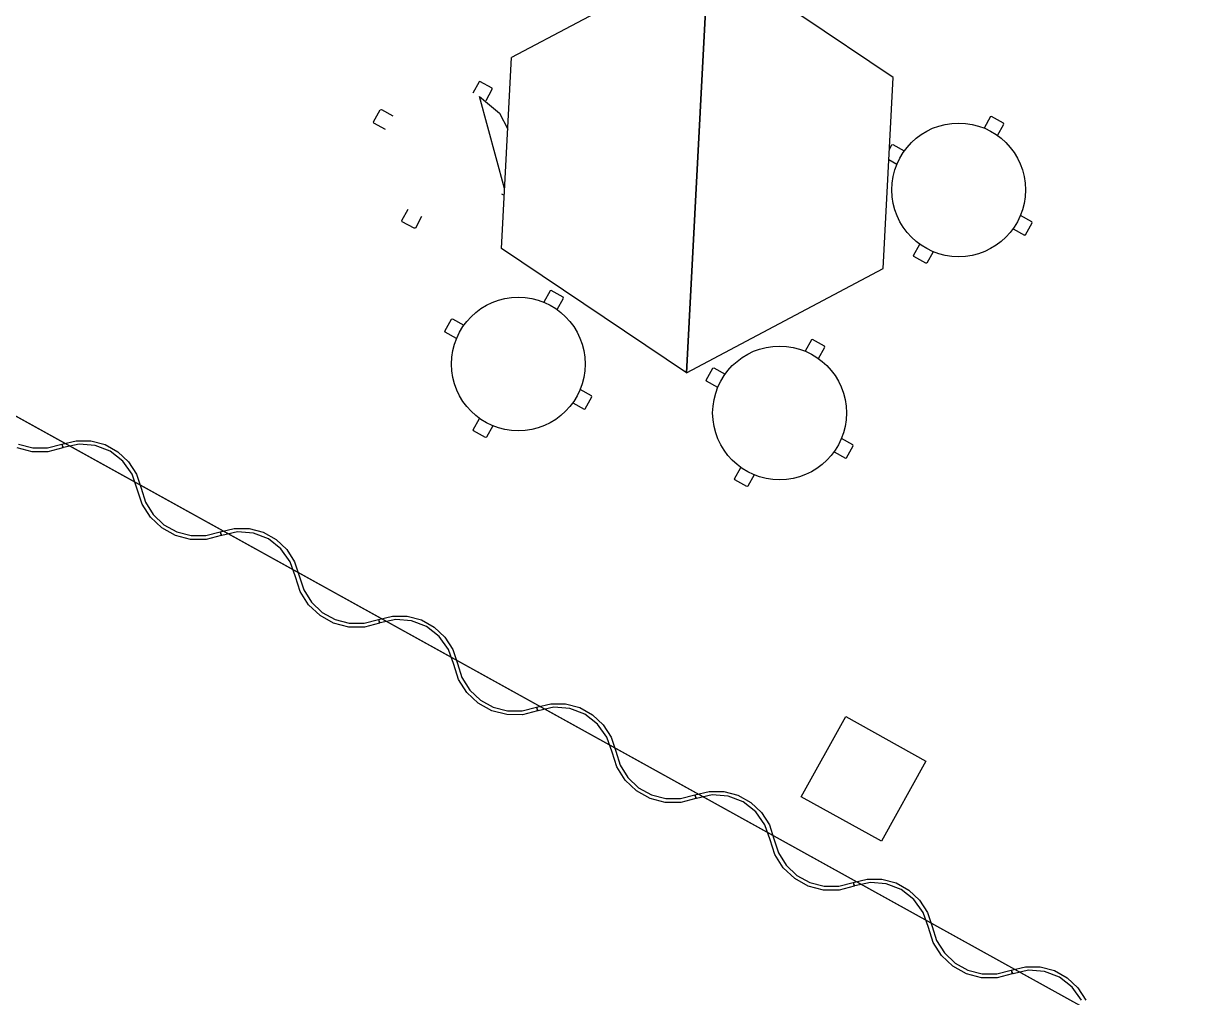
# Model space of a CAD drawing. Header units: metres. Extents: x 3.2 to 22.3, y 0.7 to 22.8.
# Drawn here: x 9.45 to 10.671, y 6.114 to 7.118 of the extents above; entities that cross this region are included whole.
import ezdxf

# ---------------------------------------------------------------- set-up
doc = ezdxf.new("R2010")
doc.units = ezdxf.units.M
doc.layers.add('ARREDI', color=9, linetype='Continuous')
doc.layers.add('PARETI_STRUTTURE', color=7, linetype='Continuous')

msp = doc.modelspace()

# ---------------------------------------------------------------- linework, layer by layer
at = {"layer": 'ARREDI'}
for points in [[(10.3461, 7.0619), (10.1557, 7.1901), (10.133, 6.7576), (10.1557, 7.1901), (9.9529, 7.0825)], [(9.9426, 6.8859), (9.9529, 7.0825)], [(9.9194, 7.0577), (9.9129, 7.046)], [(9.9204, 7.058), (9.9194, 7.0577)], [(9.9328, 7.0511), (9.9204, 7.058)], [(10.3358, 6.8653), (10.3461, 7.0619)], [(9.9458, 6.9477), (9.92, 7.0426), (9.9405, 7.0252), (9.949, 7.0087)], [(9.9266, 7.0384), (9.9331, 7.0501)], [(9.9331, 7.0501), (9.9328, 7.0512)], [(9.8108, 7.0162), (9.8177, 7.0286)], [(9.8177, 7.0286), (9.8188, 7.0289)], [(9.8188, 7.0289), (9.8305, 7.0224)], [(10.4463, 7.0217), (10.4398, 7.0099)], [(10.4474, 7.022), (10.4463, 7.0216)], [(10.4598, 7.0151), (10.4474, 7.022)], [(9.8112, 7.0151), (9.8108, 7.0162)], [(9.8229, 7.0086), (9.8112, 7.0151)], [(10.4536, 7.0023), (10.4601, 7.014)], [(10.4601, 7.014), (10.4598, 7.0151)], [(10.3447, 6.9925), (10.3457, 6.9928)], [(10.3457, 6.9928), (10.3575, 6.9863)], [(10.3422, 6.9881), (10.3447, 6.9925)], [(10.3498, 6.9725), (10.3416, 6.9771)], [(9.9426, 6.9422), (9.9454, 6.9407)], [(9.84, 6.9145), (9.8465, 6.9262)], [(10.4889, 6.9134), (10.4772, 6.9199)], [(9.8403, 6.9134), (9.84, 6.9145)], [(9.8527, 6.9066), (9.8403, 6.9134)], [(9.8603, 6.9186), (9.8538, 6.9069)], [(10.4824, 6.9), (10.4892, 6.9124)], [(10.4892, 6.9124), (10.4889, 6.9134)], [(9.8538, 6.9069), (9.8527, 6.9066)], [(10.4696, 6.9061), (10.4813, 6.8996)], [(10.4813, 6.8997), (10.4824, 6.9)], [(10.133, 6.7576), (9.9426, 6.8859)], [(10.3669, 6.8784), (10.3734, 6.8902)], [(10.3672, 6.8774), (10.3669, 6.8784)], [(10.3797, 6.8705), (10.3673, 6.8774)], [(10.3807, 6.8708), (10.3796, 6.8705)], [(10.3872, 6.8825), (10.3807, 6.8708)], [(10.133, 6.7576), (10.3358, 6.8653)], [(9.9927, 6.8421), (9.9862, 6.8304)], [(9.9937, 6.8424), (9.9927, 6.8421)], [(10.0061, 6.8355), (9.9937, 6.8424)], [(9.9999, 6.8228), (10.0064, 6.8345)], [(10.0064, 6.8345), (10.0061, 6.8355)], [(9.8841, 6.8006), (9.891, 6.813)], [(9.891, 6.813), (9.8921, 6.8133)], [(9.8921, 6.8133), (9.9038, 6.8068)], [(9.8844, 6.7995), (9.8841, 6.8006)], [(9.8962, 6.793), (9.8844, 6.7995)], [(10.2619, 6.7917), (10.2554, 6.78)], [(10.2629, 6.792), (10.2619, 6.7917)], [(10.2753, 6.7852), (10.2629, 6.792)], [(10.2691, 6.7724), (10.2756, 6.7841)], [(10.2756, 6.7841), (10.2753, 6.7852)], [(10.1533, 6.7502), (10.1602, 6.7626)], [(10.1602, 6.7626), (10.1613, 6.7629)], [(10.1613, 6.7629), (10.173, 6.7564)], [(10.1536, 6.7491), (10.1533, 6.7502)], [(10.1654, 6.7426), (10.1536, 6.7491)], [(10.0353, 6.7339), (10.0235, 6.7404)], [(10.0159, 6.7266), (10.0276, 6.7201)], [(10.0287, 6.7204), (10.0356, 6.7328)], [(10.0356, 6.7328), (10.0353, 6.7339)], [(10.0276, 6.7201), (10.0287, 6.7204)], [(9.9133, 6.6989), (9.9198, 6.7106)], [(9.9336, 6.703), (9.9271, 6.6913)], [(9.9136, 6.6978), (9.9133, 6.6989)], [(9.926, 6.691), (9.9136, 6.6978)], [(9.9271, 6.6913), (9.926, 6.691)], [(10.3045, 6.6835), (10.2927, 6.69)], [(9.4451, 6.684), (9.4598, 6.6802), (9.475, 6.6802), (9.4897, 6.684), (9.4908, 6.6802), (9.4753, 6.6763), (9.4592, 6.6763), (9.4436, 6.6804)], [(10.2851, 6.6762), (10.2968, 6.6697)], [(10.2979, 6.67), (10.3048, 6.6824)], [(10.3048, 6.6824), (10.3045, 6.6835)], [(10.2968, 6.6697), (10.2979, 6.67)], [(10.1825, 6.6485), (10.189, 6.6602)], [(10.2027, 6.6526), (10.1962, 6.6409)], [(10.1828, 6.6474), (10.1825, 6.6485)], [(10.1952, 6.6406), (10.1828, 6.6474)], [(10.1962, 6.6409), (10.1952, 6.6406)], [(10.54, 6.1111), (10.5304, 6.1245), (10.5174, 6.1346), (10.502, 6.1405), (10.4856, 6.1418), (10.4695, 6.1383), (10.4677, 6.1418), (10.4824, 6.1454), (10.4975, 6.1453), (10.5121, 6.1415), (10.5253, 6.1341), (10.5363, 6.1238), (10.5445, 6.111)]]:
    msp.add_lwpolyline(points, dxfattribs=at)
for points in [[(9.5712, 6.6388), (9.5757, 6.6243), (9.5838, 6.6115), (9.5948, 6.601), (9.6081, 6.5937), (9.6228, 6.5898), (9.638, 6.5898), (9.6527, 6.5936), (9.6538, 6.5899), (9.6383, 6.5859), (9.6222, 6.586), (9.6066, 6.59), (9.5926, 6.5978), (9.5809, 6.6088), (9.5723, 6.6224), (9.5674, 6.6377), (9.562, 6.6533), (9.5524, 6.6667), (9.5394, 6.6768), (9.524, 6.6827), (9.5076, 6.684), (9.4915, 6.6805), (9.4897, 6.684), (9.5043, 6.6876), (9.5195, 6.6875), (9.5341, 6.6836), (9.5473, 6.6763), (9.5583, 6.6659), (9.5664, 6.6532)], [(9.7342, 6.5484), (9.7388, 6.534), (9.7468, 6.5211), (9.7578, 6.5107), (9.7711, 6.5033), (9.7858, 6.4995), (9.801, 6.4995), (9.8157, 6.5033), (9.8168, 6.4995), (9.8013, 6.4956), (9.7852, 6.4956), (9.7696, 6.4997), (9.7556, 6.5075), (9.7439, 6.5185), (9.7353, 6.5321), (9.7304, 6.5474), (9.725, 6.5629), (9.7154, 6.5763), (9.7024, 6.5864), (9.687, 6.5923), (9.6706, 6.5936), (9.6545, 6.5901), (9.6527, 6.5936), (9.6673, 6.5972), (9.6825, 6.5971), (9.6971, 6.5933), (9.7103, 6.5859), (9.7213, 6.5756), (9.7294, 6.5628)], [(9.8972, 6.4581), (9.9018, 6.4436), (9.9098, 6.4307), (9.9208, 6.4203), (9.9341, 6.4129), (9.9488, 6.4091), (9.964, 6.4091), (9.9787, 6.4129), (9.9798, 6.4092), (9.9643, 6.4052), (9.9482, 6.4053), (9.9326, 6.4093), (9.9186, 6.4171), (9.9069, 6.4281), (9.8983, 6.4417), (9.8934, 6.457), (9.888, 6.4726), (9.8784, 6.486), (9.8654, 6.4961), (9.85, 6.502), (9.8336, 6.5033), (9.8175, 6.4998), (9.8157, 6.5033), (9.8304, 6.5069), (9.8455, 6.5068), (9.8601, 6.5029), (9.8733, 6.4956), (9.8843, 6.4852), (9.8924, 6.4725)], [(10.0602, 6.3677), (10.0648, 6.3533), (10.0728, 6.3404), (10.0838, 6.3299), (10.0971, 6.3226), (10.1118, 6.3188), (10.127, 6.3188), (10.1417, 6.3225), (10.1428, 6.3188), (10.1273, 6.3149), (10.1112, 6.3149), (10.0956, 6.3189), (10.0816, 6.3267), (10.0699, 6.3378), (10.0613, 6.3514), (10.0564, 6.3667), (10.051, 6.3822), (10.0414, 6.3956), (10.0284, 6.4057), (10.013, 6.4116), (9.9966, 6.4129), (9.9805, 6.4094), (9.9787, 6.4129), (9.9934, 6.4165), (10.0085, 6.4164), (10.0231, 6.4126), (10.0363, 6.4052), (10.0473, 6.3948), (10.0554, 6.3821)], [(10.2232, 6.2774), (10.2278, 6.2629), (10.2358, 6.25), (10.2468, 6.2396), (10.2601, 6.2322), (10.2748, 6.2284), (10.29, 6.2284), (10.3047, 6.2322), (10.3058, 6.2284), (10.2903, 6.2245), (10.2742, 6.2245), (10.2586, 6.2286), (10.2446, 6.2364), (10.2329, 6.2474), (10.2243, 6.261), (10.2194, 6.2763), (10.214, 6.2919), (10.2044, 6.3053), (10.1914, 6.3153), (10.176, 6.3213), (10.1596, 6.3225), (10.1435, 6.319), (10.1417, 6.3225), (10.1564, 6.3262), (10.1715, 6.326), (10.1861, 6.3222), (10.1993, 6.3149), (10.2103, 6.3045), (10.2185, 6.2917)], [(10.3862, 6.187), (10.3908, 6.1725), (10.3988, 6.1597), (10.4098, 6.1492), (10.4231, 6.1419), (10.4378, 6.138), (10.453, 6.138), (10.4677, 6.1418), (10.4688, 6.1381), (10.4533, 6.1341), (10.4372, 6.1342), (10.4216, 6.1382), (10.4076, 6.146), (10.3959, 6.157), (10.3873, 6.1706), (10.3824, 6.1859), (10.377, 6.2015), (10.3674, 6.2149), (10.3544, 6.225), (10.339, 6.2309), (10.3226, 6.2322), (10.3065, 6.2287), (10.3047, 6.2322), (10.3194, 6.2358), (10.3345, 6.2357), (10.3491, 6.2318), (10.3623, 6.2245), (10.3733, 6.2141), (10.3815, 6.2014)]]:
    msp.add_lwpolyline(points, close=True, dxfattribs=at)
for centre in [(10.4135, 6.9462), (9.9599, 6.7667), (10.229, 6.7163)]:
    msp.add_circle(centre, 0.0689, dxfattribs=at)
at = {"layer": 'PARETI_STRUTTURE'}
for points in [[(12.6194, 7.7627), (11.4275, 5.6127), (8.6367, 7.1597)], [(8.6367, 7.1597), (11.4276, 5.6127)]]:
    msp.add_lwpolyline(points, dxfattribs=at)
msp.add_lwpolyline([(10.2514, 6.3207), (10.2972, 6.4033), (10.3798, 6.3575), (10.334, 6.2748)], close=True, dxfattribs=at)

doc.saveas('drawing.dxf')
